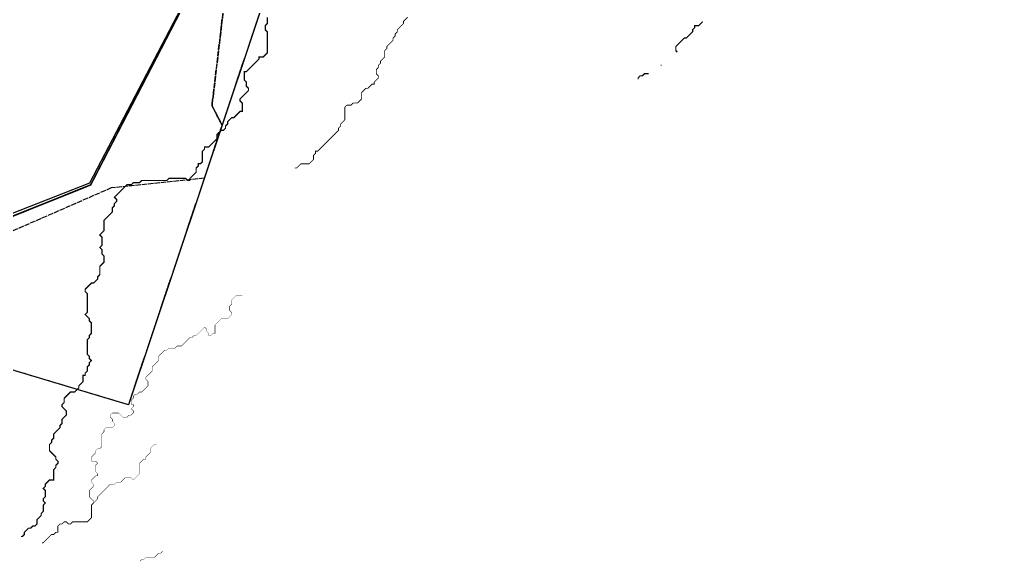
# Model space of a CAD drawing. Header units: metres. Extents: x 442821 to 452274, y 2561971 to 2571293.
# Drawn here: x 444666 to 446534, y 2561971 to 2563006 of the extents above; entities that cross this region are included whole.
import ezdxf

# ---------------------------------------------------------------- set-up
doc = ezdxf.new("R2010")
doc.units = ezdxf.units.M
doc.header["$LTSCALE"] = 8
doc.linetypes.add('DASHED', pattern=[1.524, 1.27, -0.254])
for name, color, linetype in [('A_BUILT_2006', 252, 'Continuous'), ('A_CATCHMENTS', 7, 'Continuous'), ('A_ENVELOPE', 3, 'Continuous'), ('A_HEAD_GAP', 8, 'Continuous'), ('A_MAIN_PIPE', 5, 'Continuous'), ('A_STREAMS', 5, 'Continuous')]:
    doc.layers.add(name, color=color, linetype=linetype)

msp = doc.modelspace()

# ---------------------------------------------------------------- linework, layer by layer
at = {"layer": 'A_BUILT_2006', "color": 252}
msp.add_lwpolyline([(444423.4, 2563343.2), (444431.5, 2563355.3), (444572.9, 2563267.8), (444295.2, 2562786.9), (444363.1, 2562577.1), (444377.7, 2562576.5), (444569.2, 2562604), (444800.1, 2562694.3), (445148.7, 2563361.2), (445469.4, 2563197.5), (445714.6, 2563159.3), (445807.5, 2563389.7), (445994.1, 2563715), (446180.6, 2564037.7), (446320.8, 2564284.9), (446551.4, 2564695.1), (447061.6, 2565726.9), (448013.4, 2567331.6), (448231.6, 2567243.7), (448332.3, 2567295.5), (448412.2, 2567436.6)], dxfattribs=at)
at = {"layer": 'A_CATCHMENTS', "color": 1, "linetype": 'DASHED'}
msp.add_lwpolyline([(444452.1, 2563345.5), (444788.9, 2563558.3), (444792.4, 2563556.5), (444808.5, 2563548), (444823.5, 2563539.7), (444838.6, 2563531), (444853.7, 2563521.9), (444868.8, 2563512.6), (444883.9, 2563502.8), (444899, 2563492.8), (444914, 2563482.3), (444929.1, 2563471.6), (444944.2, 2563460.4), (445054.7, 2563376.5), (445077.5, 2563212.4), (445036.1, 2562864.2), (445034.1, 2562846.5), (445033.6, 2562841.3), (445052.6, 2562804.7), (444873.7, 2562270.3), (443922.9, 2562555.5)], dxfattribs=at)
at = {"layer": 'A_CATCHMENTS', "color": 2, "linetype": 'DASHED'}
msp.add_lwpolyline([(445033.6, 2562841.3), (445034.1, 2562846.5), (445036.1, 2562864.2), (445077.5, 2563212.4), (445196.5, 2563234.6), (445052.6, 2562804.7), (445033.6, 2562841.3)], close=True, dxfattribs=at)
at = {"layer": 'A_ENVELOPE', "color": 3}
msp.add_lwpolyline([(446687.5, 2565015.6), (446628.6, 2564893.4), (446563.7, 2564758.7), (446544.7, 2564719.1), (446459.2, 2564552.4), (446431.5, 2564503.8), (446340, 2564343.2), (446237.3, 2564159), (446145.9, 2563995.1), (446098.8, 2563913.7), (445991.2, 2563728), (445981.3, 2563710.9), (445936.8, 2563631.1), (445875.2, 2563520.9), (445841.6, 2563460.7), (445796.7, 2563382.9), (445742.6, 2563253.5), (445736.7, 2563232.2), (445717.1, 2563162.4), (445244.5, 2563377.9), (444873.7, 2562270.3), (443922.9, 2562555.5), (443114.8, 2564922.9)], dxfattribs=at)
at = {"layer": 'A_HEAD_GAP', "color": 8, "linetype": 'DASHED'}
msp.add_lwpolyline([(445018.7, 2562703.4), (444841, 2562684.6), (444609.1, 2562583.4), (444453.2, 2562490.6), (444398.6, 2562476.9), (444378.3, 2562478)], dxfattribs=at)
at = {"layer": 'A_MAIN_PIPE', "color": 5, "const_width": 3}
msp.add_lwpolyline([(446687.5, 2565015.6), (446544.7, 2564719.1), (446459.2, 2564552.4), (446340, 2564343.2), (446145.9, 2563995.1), (445981.3, 2563710.9), (445841.6, 2563460.7), (445796.7, 2563382.9), (445742.6, 2563253.5), (445717.1, 2563162.4), (445463.7, 2563198.7), (445149.7, 2563362.7), (444801.7, 2562690.4), (444568.5, 2562596.8), (444339.2, 2562571.3), (444291.8, 2562785.1), (444572.7, 2563268), (444431.5, 2563355.6), (444423, 2563343.3)], dxfattribs=at)
at = {"layer": 'A_STREAMS', "color": 5}
for points, const_width in [([(445139.2, 2563010.9), (445139.2, 2563006.9), (445139.2, 2563002.9), (445139.2, 2562998.9), (445135.2, 2562994.9), (445135.2, 2562990.9), (445135.2, 2562986.9), (445139.2, 2562982.9), (445139.2, 2562978.9), (445139.2, 2562974.9), (445139.2, 2562970.9), (445139.2, 2562966.9), (445139.2, 2562962.9), (445139.2, 2562958.9), (445139.2, 2562954.9), (445139.2, 2562950.9), (445139.2, 2562946.9), (445139.2, 2562942.9), (445135.2, 2562938.9), (445131.2, 2562934.9), (445127.2, 2562934.9), (445123.2, 2562934.9), (445123.2, 2562930.9), (445119.2, 2562926.9), (445115.2, 2562922.9), (445111.2, 2562918.9), (445107.2, 2562914.9), (445103.2, 2562910.9), (445099.2, 2562906.9), (445095.2, 2562906.9), (445095.2, 2562902.9), (445095.2, 2562898.9), (445095.2, 2562894.9), (445095.2, 2562890.9), (445099.2, 2562886.9), (445099.2, 2562882.9), (445099.2, 2562878.9), (445103.2, 2562874.9), (445103.2, 2562870.9), (445099.2, 2562866.9), (445095.2, 2562862.9), (445091.2, 2562858.9), (445087.2, 2562854.9), (445087.2, 2562850.9), (445091.2, 2562846.9), (445091.2, 2562842.9), (445091.2, 2562838.9), (445091.2, 2562834.9), (445091.2, 2562830.9), (445087.2, 2562830.9), (445083.2, 2562826.9), (445079.2, 2562822.9), (445075.2, 2562818.9), (445071.2, 2562818.9), (445067.2, 2562814.9), (445063.2, 2562810.9), (445063.2, 2562806.9), (445059.2, 2562802.9), (445059.2, 2562798.9), (445055.2, 2562794.9), (445051.2, 2562794.9), (445047.2, 2562790.9), (445043.2, 2562786.9), (445043.2, 2562782.9), (445043.2, 2562778.9), (445039.2, 2562774.9), (445035.2, 2562770.8), (445031.2, 2562766.8), (445027.2, 2562762.8), (445023.2, 2562762.8), (445019.2, 2562762.8), (445019.2, 2562758.8), (445015.2, 2562754.8), (445015.2, 2562750.8), (445015.2, 2562746.8), (445015.2, 2562742.8), (445015.2, 2562738.8), (445015.2, 2562734.8), (445011.2, 2562730.8), (445007.2, 2562730.8), (445007.2, 2562726.8), (445003.2, 2562722.8), (445003.2, 2562718.8), (445003.2, 2562714.8), (444999.2, 2562710.8), (444995.2, 2562706.8), (444991.2, 2562702.8), (444991.2, 2562698.8), (444987.2, 2562698.8), (444983.2, 2562702.8), (444979.2, 2562702.8), (444975.2, 2562702.8), (444971.2, 2562702.8), (444967.2, 2562702.8), (444963.2, 2562702.8), (444959.2, 2562702.8), (444955.2, 2562702.8), (444951.2, 2562702.8), (444947.2, 2562698.8), (444943.2, 2562698.8), (444939.2, 2562698.8), (444935.2, 2562698.8), (444931.2, 2562698.8), (444927.2, 2562698.8), (444923.2, 2562698.8), (444919.2, 2562698.8), (444915.2, 2562698.8), (444911.2, 2562698.8), (444907.2, 2562698.8), (444903.2, 2562698.8), (444899.2, 2562698.8), (444895.2, 2562694.8), (444891.2, 2562694.8), (444887.2, 2562694.8), (444883.2, 2562694.8), (444879.2, 2562690.8), (444875.2, 2562690.8), (444871.2, 2562690.8), (444867.2, 2562686.8), (444863.2, 2562682.8), (444859.2, 2562678.8), (444855.2, 2562674.8), (444851.2, 2562670.8), (444847.2, 2562666.8), (444851.2, 2562662.8), (444851.2, 2562658.8), (444847.2, 2562654.8), (444847.2, 2562650.8), (444843.2, 2562646.8), (444843.2, 2562642.8), (444843.2, 2562638.8), (444839.2, 2562634.8), (444835.2, 2562630.8), (444831.2, 2562626.8), (444827.2, 2562622.8), (444827.2, 2562618.8), (444827.2, 2562614.8), (444827.2, 2562610.8), (444827.2, 2562606.8), (444827.2, 2562602.8), (444823.2, 2562598.8), (444819.2, 2562594.8), (444823.2, 2562590.8), (444823.2, 2562586.8), (444823.2, 2562582.8), (444823.2, 2562578.8), (444823.2, 2562574.8), (444819.2, 2562570.8), (444823.2, 2562566.8), (444823.2, 2562562.8), (444823.2, 2562558.8), (444827.2, 2562554.8), (444827.2, 2562550.8), (444827.2, 2562546.8), (444827.2, 2562542.8), (444823.2, 2562538.8), (444819.2, 2562534.8), (444819.2, 2562530.8), (444819.2, 2562526.8), (444819.2, 2562522.8), (444819.2, 2562518.8), (444815.2, 2562514.8), (444815.2, 2562510.8), (444811.2, 2562506.8), (444807.2, 2562502.8), (444803.2, 2562502.8), (444799.2, 2562498.8), (444795.2, 2562494.8), (444791.2, 2562490.8), (444791.2, 2562486.7), (444795.2, 2562482.7), (444795.2, 2562478.7), (444795.2, 2562474.7), (444795.2, 2562470.7), (444795.2, 2562466.7), (444795.2, 2562462.7), (444795.2, 2562458.7), (444795.2, 2562454.7), (444795.2, 2562450.7), (444795.2, 2562446.7), (444791.2, 2562442.7), (444795.2, 2562438.7), (444799.2, 2562434.7), (444799.2, 2562430.7), (444803.2, 2562426.7), (444803.2, 2562422.7), (444803.2, 2562418.7), (444803.2, 2562414.7), (444803.2, 2562410.7), (444803.2, 2562406.7), (444799.2, 2562402.7), (444799.2, 2562398.7), (444795.2, 2562394.7), (444795.2, 2562390.7), (444795.2, 2562386.7), (444795.2, 2562382.7), (444795.2, 2562378.7), (444795.2, 2562374.7), (444795.2, 2562370.7), (444795.2, 2562366.7), (444799.2, 2562362.7), (444799.2, 2562358.7), (444803.2, 2562354.7), (444799.2, 2562350.7), (444799.2, 2562346.7), (444795.2, 2562342.7), (444795.2, 2562338.7), (444795.2, 2562334.7), (444791.2, 2562330.7), (444791.2, 2562326.7), (444787.2, 2562326.7), (444787.2, 2562322.7), (444787.2, 2562318.7), (444787.2, 2562314.7), (444783.2, 2562310.7), (444779.2, 2562306.7), (444779.2, 2562302.7), (444775.2, 2562298.7), (444771.2, 2562294.7), (444767.2, 2562294.7), (444763.2, 2562294.7), (444759.2, 2562290.7), (444755.2, 2562286.7), (444751.2, 2562282.7), (444751.2, 2562278.7), (444751.2, 2562274.7), (444747.2, 2562270.7), (444747.2, 2562266.7), (444751.2, 2562262.7), (444755.2, 2562258.7), (444755.2, 2562254.7), (444755.2, 2562250.7), (444751.2, 2562246.7), (444747.2, 2562242.7), (444747.2, 2562238.7), (444747.2, 2562234.7), (444743.2, 2562230.7), (444743.2, 2562226.7), (444739.2, 2562222.7), (444735.2, 2562218.7), (444731.2, 2562214.7), (444731.2, 2562210.7), (444731.2, 2562206.7), (444727.2, 2562202.7), (444727.2, 2562198.6), (444723.2, 2562194.6), (444723.2, 2562190.6), (444723.2, 2562186.6), (444723.2, 2562182.6), (444727.2, 2562178.6), (444731.2, 2562174.6), (444735.2, 2562170.6), (444735.2, 2562166.6), (444739.2, 2562162.6), (444739.2, 2562158.6), (444735.2, 2562154.6), (444735.2, 2562150.6), (444731.2, 2562146.6), (444731.2, 2562142.6), (444731.2, 2562138.6), (444731.2, 2562134.6), (444731.2, 2562130.6), (444731.2, 2562126.6), (444727.2, 2562126.6), (444723.2, 2562126.6), (444719.2, 2562122.6), (444715.2, 2562118.6), (444715.2, 2562114.6), (444711.2, 2562110.6), (444715.2, 2562106.6), (444715.2, 2562102.6), (444715.2, 2562098.6), (444715.2, 2562094.6), (444711.2, 2562090.6), (444711.2, 2562086.6), (444715.2, 2562082.6), (444711.2, 2562078.6), (444711.2, 2562074.6), (444711.2, 2562070.6), (444711.2, 2562066.6), (444707.2, 2562062.6), (444707.2, 2562058.6), (444703.2, 2562054.6), (444699.2, 2562050.6), (444699.2, 2562046.6), (444699.2, 2562042.6), (444695.2, 2562038.6), (444691.2, 2562038.6), (444687.2, 2562034.6), (444683.2, 2562034.6), (444679.2, 2562030.6), (444675.2, 2562026.6), (444675.2, 2562022.6), (444671.2, 2562018.6), (444668.8, 2562018.6)], 2.4), ([(445407.3, 2563010.9), (445403.3, 2563006.9), (445399.3, 2563002.9), (445399.3, 2562998.9), (445395.3, 2562994.9), (445391.3, 2562990.9), (445387.3, 2562986.9), (445387.3, 2562982.9), (445383.3, 2562978.9), (445383.3, 2562974.9), (445379.3, 2562970.9), (445379.3, 2562966.9), (445375.3, 2562962.9), (445371.3, 2562958.9), (445367.3, 2562954.9), (445367.3, 2562950.9), (445363.2, 2562946.9), (445363.2, 2562942.9), (445363.2, 2562938.9), (445363.2, 2562934.9), (445359.2, 2562930.9), (445355.2, 2562926.9), (445355.2, 2562922.9), (445351.2, 2562918.9), (445351.2, 2562914.9), (445347.2, 2562910.9), (445347.2, 2562906.9), (445347.2, 2562902.9), (445351.2, 2562898.9), (445351.2, 2562894.9), (445347.2, 2562890.9), (445343.2, 2562886.9), (445343.2, 2562882.9), (445339.2, 2562882.9), (445335.2, 2562878.9), (445331.2, 2562874.9), (445327.2, 2562874.9), (445323.2, 2562870.9), (445319.2, 2562866.9), (445319.2, 2562862.9), (445319.2, 2562858.9), (445319.2, 2562854.9), (445315.2, 2562850.9), (445311.2, 2562846.9), (445307.2, 2562846.9), (445303.2, 2562846.9), (445299.2, 2562842.9), (445295.2, 2562842.9), (445291.2, 2562842.9), (445287.2, 2562838.9), (445287.2, 2562834.9), (445287.2, 2562830.9), (445287.2, 2562826.9), (445287.2, 2562822.9), (445287.2, 2562818.9), (445287.2, 2562814.9), (445283.2, 2562810.9), (445279.2, 2562806.9), (445279.2, 2562802.9), (445275.2, 2562798.9), (445275.2, 2562794.9), (445271.2, 2562790.9), (445267.2, 2562786.9), (445263.2, 2562782.9), (445259.2, 2562778.9), (445255.2, 2562774.9), (445251.2, 2562770.8), (445247.2, 2562766.8), (445243.2, 2562762.8), (445239.2, 2562758.8), (445235.2, 2562754.8), (445231.2, 2562754.8), (445231.2, 2562750.8), (445227.2, 2562746.8), (445227.2, 2562742.8), (445227.2, 2562738.8), (445223.2, 2562734.8), (445219.2, 2562730.8), (445215.2, 2562730.8), (445211.2, 2562730.8), (445207.2, 2562730.8), (445203.2, 2562730.8), (445199.2, 2562726.8), (445195.2, 2562722.8), (445191.2, 2562722.8)], 1.6), ([(445970.9, 2563002.5), (445967.3, 2562998.9), (445963.3, 2562994.9), (445959.3, 2562994.9), (445955.3, 2562994.9), (445955.3, 2562990.9), (445951.3, 2562986.9), (445951.3, 2562982.9), (445947.3, 2562978.9), (445943.3, 2562974.9), (445939.3, 2562970.9), (445935.3, 2562970.9), (445931.3, 2562966.9), (445927.3, 2562962.9), (445923.3, 2562958.9), (445919.3, 2562954.9), (445919.3, 2562950.9), (445919.3, 2562946.9), (445922.3, 2562944)], 2.4), ([(445867.4, 2562902.9), (445867.3, 2562902.9), (445863.3, 2562902.9), (445859.3, 2562902.9), (445855.3, 2562898.9), (445851.3, 2562898.9), (445847.3, 2562894.9), (445847.3, 2562892.4)], 2.4), ([(445892.2, 2562918.9), (445891.3, 2562918.9), (445891.3, 2562918.3)], 2.4), ([(445091.2, 2562478.7), (445087.2, 2562478.7), (445083.2, 2562478.7), (445079.2, 2562478.7), (445075.2, 2562474.7), (445071.2, 2562470.7), (445071.2, 2562466.7), (445071.2, 2562462.7), (445067.2, 2562458.7), (445067.2, 2562454.7), (445067.2, 2562450.7), (445071.2, 2562446.7), (445071.2, 2562442.7), (445067.2, 2562438.7), (445063.2, 2562434.7), (445059.2, 2562434.7), (445055.2, 2562434.7), (445051.2, 2562434.7), (445047.2, 2562430.7), (445043.2, 2562426.7), (445039.2, 2562422.7), (445039.2, 2562418.7), (445039.2, 2562414.7), (445039.2, 2562410.7), (445039.2, 2562406.7), (445035.2, 2562406.7), (445031.2, 2562402.7), (445027.2, 2562402.7), (445027.2, 2562406.7), (445023.2, 2562410.7), (445023.2, 2562414.7), (445019.2, 2562418.7), (445015.2, 2562414.7), (445011.2, 2562410.7), (445007.2, 2562406.7), (445003.2, 2562402.7), (444999.2, 2562402.7), (444995.2, 2562398.7), (444991.2, 2562398.7), (444987.2, 2562394.7), (444983.2, 2562390.7), (444979.2, 2562386.7), (444975.2, 2562382.7), (444971.2, 2562382.7), (444967.2, 2562382.7), (444963.2, 2562378.7), (444959.2, 2562378.7), (444955.2, 2562378.7), (444951.2, 2562378.7), (444947.2, 2562374.7), (444943.2, 2562374.7), (444939.2, 2562370.7), (444935.2, 2562366.7), (444931.2, 2562362.7), (444931.2, 2562358.7), (444931.2, 2562354.7), (444927.2, 2562350.7), (444923.2, 2562346.7), (444919.2, 2562342.7), (444919.2, 2562338.7), (444919.2, 2562334.7), (444915.2, 2562330.7), (444911.2, 2562326.7), (444907.2, 2562322.7), (444907.2, 2562318.7), (444911.2, 2562314.7), (444911.2, 2562310.7), (444911.2, 2562306.7), (444907.2, 2562302.7), (444903.2, 2562298.7), (444899.2, 2562294.7), (444895.2, 2562294.7), (444891.2, 2562290.7), (444887.2, 2562290.7), (444883.2, 2562286.7), (444883.2, 2562282.7), (444879.2, 2562278.7), (444879.2, 2562274.7), (444879.2, 2562270.7), (444883.2, 2562270.7), (444883.2, 2562266.7), (444879.2, 2562262.7), (444883.2, 2562258.7), (444883.2, 2562254.7), (444879.2, 2562250.7), (444875.2, 2562250.7), (444871.2, 2562246.7), (444867.2, 2562246.7), (444863.2, 2562246.7), (444859.2, 2562250.7), (444855.2, 2562254.7), (444851.2, 2562254.7), (444847.2, 2562254.7), (444843.2, 2562254.7), (444839.2, 2562250.7), (444839.2, 2562246.7), (444843.2, 2562242.7), (444843.2, 2562238.7), (444847.2, 2562234.7), (444847.2, 2562230.7), (444843.2, 2562226.7), (444839.2, 2562226.7), (444835.2, 2562226.7), (444831.2, 2562226.7), (444827.2, 2562222.7), (444827.2, 2562218.7), (444823.2, 2562214.7), (444823.2, 2562210.7), (444823.2, 2562206.7), (444823.2, 2562202.7), (444823.2, 2562198.6), (444823.2, 2562194.6), (444823.2, 2562190.6), (444819.2, 2562186.6), (444815.2, 2562186.6), (444811.2, 2562182.6), (444811.2, 2562178.6), (444807.2, 2562174.6), (444803.2, 2562170.6), (444803.2, 2562166.6), (444803.2, 2562162.6), (444807.2, 2562162.6), (444811.2, 2562162.6), (444815.2, 2562158.6), (444811.2, 2562154.6), (444811.2, 2562150.6), (444811.2, 2562146.6), (444811.2, 2562142.6), (444815.2, 2562138.6), (444815.2, 2562134.6), (444811.2, 2562134.6), (444807.2, 2562130.6), (444803.2, 2562126.6), (444803.2, 2562122.6), (444807.2, 2562118.6), (444807.2, 2562114.6), (444803.2, 2562110.6), (444799.2, 2562106.6), (444799.2, 2562102.6), (444799.2, 2562098.6), (444799.2, 2562094.6), (444803.2, 2562090.6), (444807.2, 2562086.6), (444807.2, 2562082.6)], 0.8), ([(444927.2, 2562194.6), (444923.2, 2562194.6), (444919.2, 2562190.6), (444915.2, 2562186.6), (444915.2, 2562182.6), (444915.2, 2562178.6), (444911.2, 2562174.6), (444907.2, 2562170.6), (444907.2, 2562166.6), (444903.2, 2562166.6), (444899.2, 2562162.6), (444895.2, 2562158.6), (444895.2, 2562154.6), (444895.2, 2562150.6), (444895.2, 2562146.6), (444895.2, 2562142.6), (444895.2, 2562138.6), (444891.2, 2562134.6), (444887.2, 2562130.6), (444883.2, 2562126.6), (444879.2, 2562130.6), (444875.2, 2562130.6), (444871.2, 2562130.6), (444867.2, 2562130.6), (444863.2, 2562126.6), (444859.2, 2562122.6), (444855.2, 2562122.6), (444851.2, 2562122.6), (444847.2, 2562118.6), (444843.2, 2562118.6), (444839.2, 2562118.6), (444835.2, 2562114.6), (444831.2, 2562110.6), (444827.2, 2562106.6), (444823.2, 2562102.6), (444819.2, 2562098.6), (444815.2, 2562094.6), (444815.2, 2562090.6), (444811.2, 2562086.6), (444807.2, 2562082.6)], 0.8), ([(444807.2, 2562082.6), (444803.2, 2562078.6), (444803.2, 2562074.6), (444803.2, 2562070.6), (444803.2, 2562066.6), (444803.2, 2562062.6), (444803.2, 2562058.6), (444803.2, 2562054.6), (444799.2, 2562050.6), (444795.2, 2562046.6), (444791.2, 2562046.6), (444787.2, 2562046.6), (444783.2, 2562046.6), (444779.2, 2562046.6), (444775.2, 2562046.6), (444771.2, 2562046.6), (444767.2, 2562046.6), (444763.2, 2562042.6), (444759.2, 2562042.6), (444755.2, 2562046.6), (444751.2, 2562046.6), (444747.2, 2562042.6), (444743.2, 2562042.6), (444739.2, 2562038.6), (444739.2, 2562034.6), (444739.2, 2562030.6), (444739.2, 2562026.6), (444735.2, 2562026.6), (444731.2, 2562022.6), (444727.2, 2562022.6), (444723.2, 2562018.6), (444719.2, 2562014.6), (444715.2, 2562010.6), (444711.2, 2562006.6), (444708.8, 2562006.6)], 1.6), ([(444939.2, 2561990.6), (444935.2, 2561986.6), (444931.2, 2561986.6), (444927.2, 2561982.6), (444923.2, 2561978.6), (444919.2, 2561978.6), (444915.2, 2561978.6), (444911.2, 2561978.6), (444907.2, 2561978.6), (444903.2, 2561974.6), (444899.2, 2561974.6), (444896, 2561971.4)], 0.8)]:
    msp.add_lwpolyline(points, dxfattribs=dict(at, const_width=const_width))

doc.saveas('drawing.dxf')
